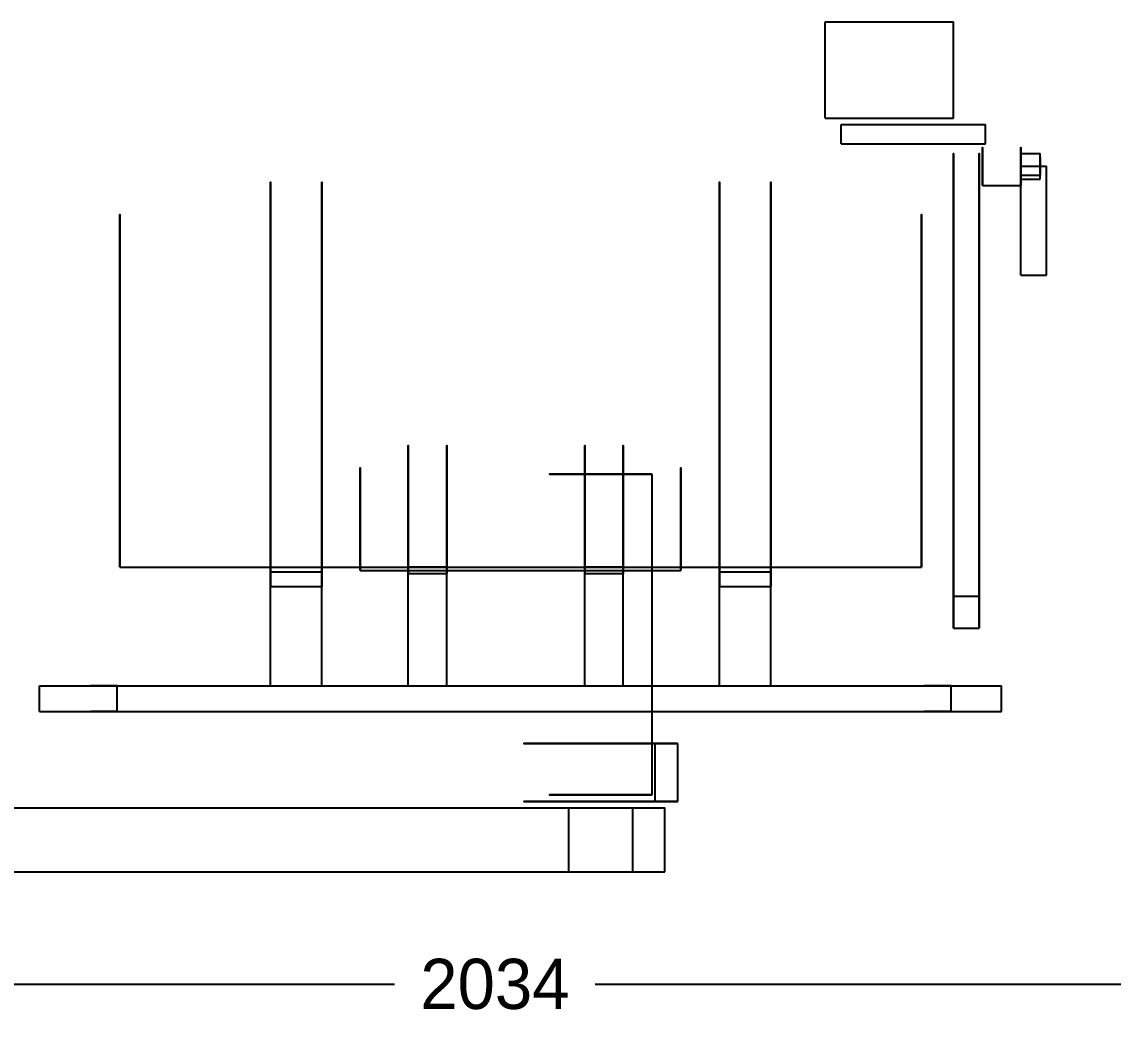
# Model space of a CAD drawing. Header units: millimetres. Extents: x -45 to 3370, y -2176 to 1921.
# Drawn here: x 869.5 to 1209.8, y -2075.3 to -1765 of the extents above; entities that cross this region are included whole.
import ezdxf

# ---------------------------------------------------------------- set-up
doc = ezdxf.new("R2010")
doc.units = ezdxf.units.MM
doc.layers.add('DIMENSIONS', color=7, linetype='Continuous')
doc.layers.add('FRONT', color=7, linetype='Continuous')
doc.dimstyles.get("Standard").update_dxf_attribs({"dimtxt": 2.5, "dimasz": 2.5, "dimexe": 1.25, "dimexo": 0.625, "dimtad": 1, "dimcen": 2.5, "dimazin": 3, "dimtfac": 1, "dimtmove": 0, "dimatfit": 3})

# ---------------------------------------------------------------- blocks, each defined once
blk = doc.blocks.new('_CLOSEDFILLED')
at = {"color": 0, "linetype": 'BYBLOCK'}
blk.add_solid([(-1, 0.164), (0, 0), (-1, -0.164)], dxfattribs=at)
blk = doc.blocks.new('*D3')
at = {"color": 7}
for p, q in [((0, -2030), (0, -2065)), ((2034, -2030), (2034, -2065)), ((11.3, -2065), (985.71, -2065)), ((1048.29, -2065), (2022.7, -2065))]:
    blk.add_line(p, q, dxfattribs=at)
at = {"layer": 'Defpoints'}
for p in [(0, -2030), (2034, -2030), (0, -2065)]:
    blk.add_point(p, dxfattribs=at)
at = {"layer": 'DIMENSIONS', "color": 7, "xscale": 11.3, "yscale": 11.3, "rotation": 180}
blk.add_blockref('_CLOSEDFILLED', (0, -2065), dxfattribs=at)
at = {"layer": 'DIMENSIONS', "color": 7, "xscale": 11.3, "yscale": 11.3}
blk.add_blockref('_CLOSEDFILLED', (2034, -2065), dxfattribs=at)
at = {"layer": 'DIMENSIONS', "color": 7, "insert": (1017, -2065), "char_height": 15.646, "attachment_point": 5}
blk.add_mtext('2034', dxfattribs=at)

msp = doc.modelspace()

# ---------------------------------------------------------------- linework, layer by layer
at = {"layer": 'FRONT'}
for points in [[(1120, -1795), (1120, -1765)], [(1120, -1795), (1120, -1765)], [(1120, -1765), (1160, -1765)], [(1120, -1765), (1160, -1765)], [(1160, -1795), (1160, -1765)], [(1160, -1795), (1160, -1765)], [(1120, -1795), (1160, -1795)], [(1120, -1795), (1160, -1795)], [(1125, -1803), (1125, -1797)], [(1125, -1803), (1125, -1797)], [(1125, -1797), (1170, -1797)], [(1125, -1797), (1170, -1797)], [(1170, -1803), (1170, -1797)], [(1170, -1803), (1170, -1797)], [(1125, -1803), (1170, -1803)], [(1125, -1803), (1170, -1803)], [(1160, -1954), (1160, -1953.851), (1160, -1953.405), (1160, -1952.663), (1160, -1951.628), (1160, -1950.305), (1160, -1948.699), (1160, -1946.817), (1160, -1944.665), (1160, -1942.253), (1160, -1939.59), (1160, -1936.687), (1160, -1933.556), (1160, -1930.21), (1160, -1926.661), (1160, -1922.924), (1160, -1919.015), (1160, -1914.948), (1160, -1910.741), (1160, -1906.41), (1160, -1901.972), (1160, -1897.446), (1160, -1892.85), (1160, -1888.202), (1160, -1883.521), (1160, -1878.826), (1160, -1874.136), (1160, -1869.469), (1160, -1864.844), (1160, -1860.281), (1160, -1855.797), (1160, -1851.41), (1160, -1847.139), (1160, -1843), (1160, -1839.01), (1160, -1835.185), (1160, -1831.54), (1160, -1828.091), (1160, -1824.85), (1160, -1821.832), (1160, -1819.048), (1160, -1816.509), (1160, -1814.226), (1160, -1812.208), (1160, -1810.463), (1160, -1808.998), (1160, -1807.818), (1160, -1806.93), (1160, -1806.335), (1160, -1806.037), (1160, -1806.037), (1160, -1806.335), (1160, -1806.93), (1160, -1807.818), (1160, -1808.998), (1160, -1810.463), (1160, -1812.208), (1160, -1814.226), (1160, -1816.509), (1160, -1819.048), (1160, -1821.832), (1160, -1824.85), (1160, -1828.091), (1160, -1831.54), (1160, -1835.185), (1160, -1839.01), (1160, -1843), (1160, -1847.139), (1160, -1851.41), (1160, -1855.797), (1160, -1860.281), (1160, -1864.844), (1160, -1869.469), (1160, -1874.136), (1160, -1878.826), (1160, -1883.521), (1160, -1888.202), (1160, -1892.85), (1160, -1897.446), (1160, -1901.972), (1160, -1906.41), (1160, -1910.741), (1160, -1914.948), (1160, -1919.015), (1160, -1922.924), (1160, -1926.661), (1160, -1930.21), (1160, -1933.556), (1160, -1936.687), (1160, -1939.59), (1160, -1942.253), (1160, -1944.665), (1160, -1946.817), (1160, -1948.699), (1160, -1950.305), (1160, -1951.628), (1160, -1952.663), (1160, -1953.405), (1160, -1953.851), (1160, -1954)], [(1168, -1954), (1168, -1953.851), (1168, -1953.405), (1168, -1952.663), (1168, -1951.628), (1168, -1950.305), (1168, -1948.699), (1168, -1946.817), (1168, -1944.665), (1168, -1942.253), (1168, -1939.59), (1168, -1936.687), (1168, -1933.556), (1168, -1930.21), (1168, -1926.661), (1168, -1922.924), (1168, -1919.015), (1168, -1914.948), (1168, -1910.741), (1168, -1906.41), (1168, -1901.972), (1168, -1897.446), (1168, -1892.85), (1168, -1888.202), (1168, -1883.521), (1168, -1878.826), (1168, -1874.136), (1168, -1869.469), (1168, -1864.844), (1168, -1860.281), (1168, -1855.797), (1168, -1851.41), (1168, -1847.139), (1168, -1843), (1168, -1839.01), (1168, -1835.185), (1168, -1831.54), (1168, -1828.091), (1168, -1824.85), (1168, -1821.832), (1168, -1819.048), (1168, -1816.509), (1168, -1814.226), (1168, -1812.208), (1168, -1810.463), (1168, -1808.998), (1168, -1807.818), (1168, -1806.93), (1168, -1806.335), (1168, -1806.037), (1168, -1806.037), (1168, -1806.335), (1168, -1806.93), (1168, -1807.818), (1168, -1808.998), (1168, -1810.463), (1168, -1812.208), (1168, -1814.226), (1168, -1816.509), (1168, -1819.048), (1168, -1821.832), (1168, -1824.85), (1168, -1828.091), (1168, -1831.54), (1168, -1835.185), (1168, -1839.01), (1168, -1843), (1168, -1847.139), (1168, -1851.41), (1168, -1855.797), (1168, -1860.281), (1168, -1864.844), (1168, -1869.469), (1168, -1874.136), (1168, -1878.826), (1168, -1883.521), (1168, -1888.202), (1168, -1892.85), (1168, -1897.446), (1168, -1901.972), (1168, -1906.41), (1168, -1910.741), (1168, -1914.948), (1168, -1919.015), (1168, -1922.924), (1168, -1926.661), (1168, -1930.21), (1168, -1933.556), (1168, -1936.687), (1168, -1939.59), (1168, -1942.253), (1168, -1944.665), (1168, -1946.817), (1168, -1948.699), (1168, -1950.305), (1168, -1951.628), (1168, -1952.663), (1168, -1953.405), (1168, -1953.851), (1168, -1954)], [(1169, -1816), (1169, -1815.481), (1169, -1814.015), (1169, -1811.854), (1169, -1809.373), (1169, -1807), (1169, -1805.146), (1169, -1804.131), (1169, -1804.131), (1169, -1805.146), (1169, -1807), (1169, -1809.373), (1169, -1811.854), (1169, -1814.015), (1169, -1815.481), (1169, -1816)], [(1181, -1816), (1181, -1815.481), (1181, -1814.015), (1181, -1811.854), (1181, -1809.373), (1181, -1807), (1181, -1805.146), (1181, -1804.131), (1181, -1804.131), (1181, -1805.146), (1181, -1807), (1181, -1809.373), (1181, -1811.854), (1181, -1814.015), (1181, -1815.481), (1181, -1816)], [(1181, -1814), (1181, -1806)], [(1181, -1814), (1181, -1806)], [(1181, -1806), (1187, -1806)], [(1181, -1806), (1187, -1806)], [(1187, -1814), (1187, -1806)], [(1187, -1814), (1187, -1806)], [(1181, -1812.75), (1181, -1812.512), (1181, -1811.84), (1181, -1810.85), (1181, -1809.713), (1181, -1808.625), (1181, -1807.775), (1181, -1807.31), (1181, -1807.31), (1181, -1807.775), (1181, -1808.625), (1181, -1809.713), (1181, -1810.85), (1181, -1811.84), (1181, -1812.512), (1181, -1812.75)], [(1181, -1844), (1181, -1810)], [(1181, -1844), (1181, -1810)], [(1181, -1810), (1189, -1810)], [(1181, -1810), (1189, -1810)], [(1187, -1812.75), (1187, -1812.512), (1187, -1811.84), (1187, -1810.85), (1187, -1809.713), (1187, -1808.625), (1187, -1807.775), (1187, -1807.31), (1187, -1807.31), (1187, -1807.775), (1187, -1808.625), (1187, -1809.713), (1187, -1810.85), (1187, -1811.84), (1187, -1812.512), (1187, -1812.75)], [(1189, -1844), (1189, -1810)], [(1189, -1844), (1189, -1810)], [(1181, -1812.75), (1187, -1812.75)], [(947, -1941.164), (947, -1939.824), (947, -1938.293), (947, -1936.577), (947, -1934.68), (947, -1932.608), (947, -1930.369), (947, -1927.969), (947, -1925.416), (947, -1922.718), (947, -1919.884), (947, -1916.922), (947, -1913.843), (947, -1910.655), (947, -1907.37), (947, -1903.998), (947, -1900.549), (947, -1897.034), (947, -1893.466), (947, -1889.854), (947, -1886.211), (947, -1882.547), (947, -1878.876), (947, -1875.209), (947, -1871.556), (947, -1867.931), (947, -1864.344), (947, -1860.807), (947, -1857.331), (947, -1853.928), (947, -1850.608), (947, -1847.381), (947, -1844.259), (947, -1841.25), (947, -1838.366), (947, -1835.614), (947, -1833.004), (947, -1830.543), (947, -1828.241), (947, -1826.103), (947, -1824.138), (947, -1822.351), (947, -1820.747), (947, -1819.333), (947, -1818.112), (947, -1817.089), (947, -1816.266), (947, -1815.647), (947, -1815.233), (947, -1815.026), (947, -1815.026), (947, -1815.233), (947, -1815.647), (947, -1816.266), (947, -1817.089), (947, -1818.112), (947, -1819.333), (947, -1820.747), (947, -1822.351), (947, -1824.138), (947, -1826.103), (947, -1828.241), (947, -1830.543), (947, -1833.004), (947, -1835.614), (947, -1838.366), (947, -1841.25), (947, -1844.259), (947, -1847.381), (947, -1850.608), (947, -1853.928), (947, -1857.331), (947, -1860.807), (947, -1864.344), (947, -1867.931), (947, -1871.556), (947, -1875.209), (947, -1878.876), (947, -1882.547), (947, -1886.211), (947, -1889.854), (947, -1893.466), (947, -1897.034), (947, -1900.549), (947, -1903.998), (947, -1907.37), (947, -1910.655), (947, -1913.843), (947, -1916.922), (947, -1919.884), (947, -1922.718), (947, -1925.416), (947, -1927.969), (947, -1930.369), (947, -1932.608), (947, -1934.68), (947, -1936.577), (947, -1938.293), (947, -1939.824), (947, -1941.164)], [(963, -1941.164), (963, -1939.824), (963, -1938.293), (963, -1936.577), (963, -1934.68), (963, -1932.608), (963, -1930.369), (963, -1927.969), (963, -1925.416), (963, -1922.718), (963, -1919.884), (963, -1916.922), (963, -1913.843), (963, -1910.655), (963, -1907.37), (963, -1903.998), (963, -1900.549), (963, -1897.034), (963, -1893.466), (963, -1889.854), (963, -1886.211), (963, -1882.547), (963, -1878.876), (963, -1875.209), (963, -1871.556), (963, -1867.931), (963, -1864.344), (963, -1860.807), (963, -1857.331), (963, -1853.928), (963, -1850.608), (963, -1847.381), (963, -1844.259), (963, -1841.25), (963, -1838.366), (963, -1835.614), (963, -1833.004), (963, -1830.543), (963, -1828.241), (963, -1826.103), (963, -1824.138), (963, -1822.351), (963, -1820.747), (963, -1819.333), (963, -1818.112), (963, -1817.089), (963, -1816.266), (963, -1815.647), (963, -1815.233), (963, -1815.026), (963, -1815.026), (963, -1815.233), (963, -1815.647), (963, -1816.266), (963, -1817.089), (963, -1818.112), (963, -1819.333), (963, -1820.747), (963, -1822.351), (963, -1824.138), (963, -1826.103), (963, -1828.241), (963, -1830.543), (963, -1833.004), (963, -1835.614), (963, -1838.366), (963, -1841.25), (963, -1844.259), (963, -1847.381), (963, -1850.608), (963, -1853.928), (963, -1857.331), (963, -1860.807), (963, -1864.344), (963, -1867.931), (963, -1871.556), (963, -1875.209), (963, -1878.876), (963, -1882.547), (963, -1886.211), (963, -1889.854), (963, -1893.466), (963, -1897.034), (963, -1900.549), (963, -1903.998), (963, -1907.37), (963, -1910.655), (963, -1913.843), (963, -1916.922), (963, -1919.884), (963, -1922.718), (963, -1925.416), (963, -1927.969), (963, -1930.369), (963, -1932.608), (963, -1934.68), (963, -1936.577), (963, -1938.293), (963, -1939.824), (963, -1941.164)], [(1087, -1941.164), (1087, -1939.824), (1087, -1938.293), (1087, -1936.577), (1087, -1934.68), (1087, -1932.608), (1087, -1930.369), (1087, -1927.969), (1087, -1925.416), (1087, -1922.718), (1087, -1919.884), (1087, -1916.922), (1087, -1913.843), (1087, -1910.655), (1087, -1907.37), (1087, -1903.998), (1087, -1900.549), (1087, -1897.034), (1087, -1893.466), (1087, -1889.854), (1087, -1886.211), (1087, -1882.547), (1087, -1878.876), (1087, -1875.209), (1087, -1871.556), (1087, -1867.931), (1087, -1864.344), (1087, -1860.807), (1087, -1857.331), (1087, -1853.928), (1087, -1850.608), (1087, -1847.381), (1087, -1844.259), (1087, -1841.25), (1087, -1838.366), (1087, -1835.614), (1087, -1833.004), (1087, -1830.543), (1087, -1828.241), (1087, -1826.103), (1087, -1824.138), (1087, -1822.351), (1087, -1820.747), (1087, -1819.333), (1087, -1818.112), (1087, -1817.089), (1087, -1816.266), (1087, -1815.647), (1087, -1815.233), (1087, -1815.026), (1087, -1815.026), (1087, -1815.233), (1087, -1815.647), (1087, -1816.266), (1087, -1817.089), (1087, -1818.112), (1087, -1819.333), (1087, -1820.747), (1087, -1822.351), (1087, -1824.138), (1087, -1826.103), (1087, -1828.241), (1087, -1830.543), (1087, -1833.004), (1087, -1835.614), (1087, -1838.366), (1087, -1841.25), (1087, -1844.259), (1087, -1847.381), (1087, -1850.608), (1087, -1853.928), (1087, -1857.331), (1087, -1860.807), (1087, -1864.344), (1087, -1867.931), (1087, -1871.556), (1087, -1875.209), (1087, -1878.876), (1087, -1882.547), (1087, -1886.211), (1087, -1889.854), (1087, -1893.466), (1087, -1897.034), (1087, -1900.549), (1087, -1903.998), (1087, -1907.37), (1087, -1910.655), (1087, -1913.843), (1087, -1916.922), (1087, -1919.884), (1087, -1922.718), (1087, -1925.416), (1087, -1927.969), (1087, -1930.369), (1087, -1932.608), (1087, -1934.68), (1087, -1936.577), (1087, -1938.293), (1087, -1939.824), (1087, -1941.164)], [(1103, -1941.164), (1103, -1939.824), (1103, -1938.293), (1103, -1936.577), (1103, -1934.68), (1103, -1932.608), (1103, -1930.369), (1103, -1927.969), (1103, -1925.416), (1103, -1922.718), (1103, -1919.884), (1103, -1916.922), (1103, -1913.843), (1103, -1910.655), (1103, -1907.37), (1103, -1903.998), (1103, -1900.549), (1103, -1897.034), (1103, -1893.466), (1103, -1889.854), (1103, -1886.211), (1103, -1882.547), (1103, -1878.876), (1103, -1875.209), (1103, -1871.556), (1103, -1867.931), (1103, -1864.344), (1103, -1860.807), (1103, -1857.331), (1103, -1853.928), (1103, -1850.608), (1103, -1847.381), (1103, -1844.259), (1103, -1841.25), (1103, -1838.366), (1103, -1835.614), (1103, -1833.004), (1103, -1830.543), (1103, -1828.241), (1103, -1826.103), (1103, -1824.138), (1103, -1822.351), (1103, -1820.747), (1103, -1819.333), (1103, -1818.112), (1103, -1817.089), (1103, -1816.266), (1103, -1815.647), (1103, -1815.233), (1103, -1815.026), (1103, -1815.026), (1103, -1815.233), (1103, -1815.647), (1103, -1816.266), (1103, -1817.089), (1103, -1818.112), (1103, -1819.333), (1103, -1820.747), (1103, -1822.351), (1103, -1824.138), (1103, -1826.103), (1103, -1828.241), (1103, -1830.543), (1103, -1833.004), (1103, -1835.614), (1103, -1838.366), (1103, -1841.25), (1103, -1844.259), (1103, -1847.381), (1103, -1850.608), (1103, -1853.928), (1103, -1857.331), (1103, -1860.807), (1103, -1864.344), (1103, -1867.931), (1103, -1871.556), (1103, -1875.209), (1103, -1878.876), (1103, -1882.547), (1103, -1886.211), (1103, -1889.854), (1103, -1893.466), (1103, -1897.034), (1103, -1900.549), (1103, -1903.998), (1103, -1907.37), (1103, -1910.655), (1103, -1913.843), (1103, -1916.922), (1103, -1919.884), (1103, -1922.718), (1103, -1925.416), (1103, -1927.969), (1103, -1930.369), (1103, -1932.608), (1103, -1934.68), (1103, -1936.577), (1103, -1938.293), (1103, -1939.824), (1103, -1941.164)], [(1160, -1944), (1160, -1943.871), (1160, -1943.485), (1160, -1942.843), (1160, -1941.949), (1160, -1940.805), (1160, -1939.416), (1160, -1937.787), (1160, -1935.926), (1160, -1933.84), (1160, -1931.537), (1160, -1929.027), (1160, -1926.319), (1160, -1923.425), (1160, -1920.355), (1160, -1917.124), (1160, -1913.742), (1160, -1910.225), (1160, -1906.587), (1160, -1902.841), (1160, -1899.003), (1160, -1895.089), (1160, -1891.113), (1160, -1887.094), (1160, -1883.045), (1160, -1878.985), (1160, -1874.928), (1160, -1870.892), (1160, -1866.892), (1160, -1862.946), (1160, -1859.068), (1160, -1855.274), (1160, -1851.58), (1160, -1848), (1160, -1844.549), (1160, -1841.241), (1160, -1838.089), (1160, -1835.106), (1160, -1832.303), (1160, -1829.693), (1160, -1827.285), (1160, -1825.089), (1160, -1823.115), (1160, -1821.369), (1160, -1819.86), (1160, -1818.592), (1160, -1817.572), (1160, -1816.804), (1160, -1816.29), (1160, -1816.032), (1160, -1816.032), (1160, -1816.29), (1160, -1816.804), (1160, -1817.572), (1160, -1818.592), (1160, -1819.86), (1160, -1821.369), (1160, -1823.115), (1160, -1825.089), (1160, -1827.285), (1160, -1829.693), (1160, -1832.303), (1160, -1835.106), (1160, -1838.089), (1160, -1841.241), (1160, -1844.549), (1160, -1848), (1160, -1851.58), (1160, -1855.274), (1160, -1859.068), (1160, -1862.946), (1160, -1866.892), (1160, -1870.892), (1160, -1874.928), (1160, -1878.985), (1160, -1883.045), (1160, -1887.094), (1160, -1891.113), (1160, -1895.089), (1160, -1899.003), (1160, -1902.841), (1160, -1906.587), (1160, -1910.225), (1160, -1913.742), (1160, -1917.124), (1160, -1920.355), (1160, -1923.425), (1160, -1926.319), (1160, -1929.027), (1160, -1931.537), (1160, -1933.84), (1160, -1935.926), (1160, -1937.787), (1160, -1939.416), (1160, -1940.805), (1160, -1941.949), (1160, -1942.843), (1160, -1943.485), (1160, -1943.871), (1160, -1944)], [(1168, -1944), (1168, -1943.871), (1168, -1943.485), (1168, -1942.843), (1168, -1941.949), (1168, -1940.805), (1168, -1939.416), (1168, -1937.787), (1168, -1935.926), (1168, -1933.84), (1168, -1931.537), (1168, -1929.027), (1168, -1926.319), (1168, -1923.425), (1168, -1920.355), (1168, -1917.124), (1168, -1913.742), (1168, -1910.225), (1168, -1906.587), (1168, -1902.841), (1168, -1899.003), (1168, -1895.089), (1168, -1891.113), (1168, -1887.094), (1168, -1883.045), (1168, -1878.985), (1168, -1874.928), (1168, -1870.892), (1168, -1866.892), (1168, -1862.946), (1168, -1859.068), (1168, -1855.274), (1168, -1851.58), (1168, -1848), (1168, -1844.549), (1168, -1841.241), (1168, -1838.089), (1168, -1835.106), (1168, -1832.303), (1168, -1829.693), (1168, -1827.285), (1168, -1825.089), (1168, -1823.115), (1168, -1821.369), (1168, -1819.86), (1168, -1818.592), (1168, -1817.572), (1168, -1816.804), (1168, -1816.29), (1168, -1816.032), (1168, -1816.032), (1168, -1816.29), (1168, -1816.804), (1168, -1817.572), (1168, -1818.592), (1168, -1819.86), (1168, -1821.369), (1168, -1823.115), (1168, -1825.089), (1168, -1827.285), (1168, -1829.693), (1168, -1832.303), (1168, -1835.106), (1168, -1838.089), (1168, -1841.241), (1168, -1844.549), (1168, -1848), (1168, -1851.58), (1168, -1855.274), (1168, -1859.068), (1168, -1862.946), (1168, -1866.892), (1168, -1870.892), (1168, -1874.928), (1168, -1878.985), (1168, -1883.045), (1168, -1887.094), (1168, -1891.113), (1168, -1895.089), (1168, -1899.003), (1168, -1902.841), (1168, -1906.587), (1168, -1910.225), (1168, -1913.742), (1168, -1917.124), (1168, -1920.355), (1168, -1923.425), (1168, -1926.319), (1168, -1929.027), (1168, -1931.537), (1168, -1933.84), (1168, -1935.926), (1168, -1937.787), (1168, -1939.416), (1168, -1940.805), (1168, -1941.949), (1168, -1942.843), (1168, -1943.485), (1168, -1943.871), (1168, -1944)], [(1169, -1816), (1181, -1816)], [(1181, -1814), (1187, -1814)], [(1181, -1814), (1187, -1814)], [(947, -1936.4), (947, -1936.286), (947, -1935.946), (947, -1935.381), (947, -1934.592), (947, -1933.584), (947, -1932.36), (947, -1930.925), (947, -1929.285), (947, -1927.447), (947, -1925.417), (947, -1923.205), (947, -1920.819), (947, -1918.268), (947, -1915.563), (947, -1912.715), (947, -1909.736), (947, -1906.636), (947, -1903.429), (947, -1900.128), (947, -1896.746), (947, -1893.297), (947, -1889.794), (947, -1886.251), (947, -1882.684), (947, -1879.105), (947, -1875.53), (947, -1871.973), (947, -1868.449), (947, -1864.971), (947, -1861.553), (947, -1858.21), (947, -1854.955), (947, -1851.8), (947, -1848.759), (947, -1845.844), (947, -1843.066), (947, -1840.437), (947, -1837.967), (947, -1835.667), (947, -1833.545), (947, -1831.61), (947, -1829.87), (947, -1828.331), (947, -1827.001), (947, -1825.885), (947, -1824.986), (947, -1824.308), (947, -1823.855), (947, -1823.628), (947, -1823.628), (947, -1823.855), (947, -1824.308), (947, -1824.986), (947, -1825.885), (947, -1827.001), (947, -1828.331), (947, -1829.87), (947, -1831.61), (947, -1833.545), (947, -1835.667), (947, -1837.967), (947, -1840.437), (947, -1843.066), (947, -1845.844), (947, -1848.759), (947, -1851.8), (947, -1854.955), (947, -1858.21), (947, -1861.553), (947, -1864.971), (947, -1868.449), (947, -1871.973), (947, -1875.53), (947, -1879.105), (947, -1882.684), (947, -1886.251), (947, -1889.794), (947, -1893.297), (947, -1896.746), (947, -1900.128), (947, -1903.429), (947, -1906.636), (947, -1909.736), (947, -1912.715), (947, -1915.563), (947, -1918.268), (947, -1920.819), (947, -1923.205), (947, -1925.417), (947, -1927.447), (947, -1929.285), (947, -1930.925), (947, -1932.36), (947, -1933.584), (947, -1934.592), (947, -1935.381), (947, -1935.946), (947, -1936.286), (947, -1936.4)], [(963, -1936.4), (963, -1936.286), (963, -1935.946), (963, -1935.381), (963, -1934.592), (963, -1933.584), (963, -1932.36), (963, -1930.925), (963, -1929.285), (963, -1927.447), (963, -1925.417), (963, -1923.205), (963, -1920.819), (963, -1918.268), (963, -1915.563), (963, -1912.715), (963, -1909.736), (963, -1906.636), (963, -1903.429), (963, -1900.128), (963, -1896.746), (963, -1893.297), (963, -1889.794), (963, -1886.251), (963, -1882.684), (963, -1879.105), (963, -1875.53), (963, -1871.973), (963, -1868.449), (963, -1864.971), (963, -1861.553), (963, -1858.21), (963, -1854.955), (963, -1851.8), (963, -1848.759), (963, -1845.844), (963, -1843.066), (963, -1840.437), (963, -1837.967), (963, -1835.667), (963, -1833.545), (963, -1831.61), (963, -1829.87), (963, -1828.331), (963, -1827.001), (963, -1825.885), (963, -1824.986), (963, -1824.308), (963, -1823.855), (963, -1823.628), (963, -1823.628), (963, -1823.855), (963, -1824.308), (963, -1824.986), (963, -1825.885), (963, -1827.001), (963, -1828.331), (963, -1829.87), (963, -1831.61), (963, -1833.545), (963, -1835.667), (963, -1837.967), (963, -1840.437), (963, -1843.066), (963, -1845.844), (963, -1848.759), (963, -1851.8), (963, -1854.955), (963, -1858.21), (963, -1861.553), (963, -1864.971), (963, -1868.449), (963, -1871.973), (963, -1875.53), (963, -1879.105), (963, -1882.684), (963, -1886.251), (963, -1889.794), (963, -1893.297), (963, -1896.746), (963, -1900.128), (963, -1903.429), (963, -1906.636), (963, -1909.736), (963, -1912.715), (963, -1915.563), (963, -1918.268), (963, -1920.819), (963, -1923.205), (963, -1925.417), (963, -1927.447), (963, -1929.285), (963, -1930.925), (963, -1932.36), (963, -1933.584), (963, -1934.592), (963, -1935.381), (963, -1935.946), (963, -1936.286), (963, -1936.4)], [(1087, -1936.4), (1087, -1936.286), (1087, -1935.946), (1087, -1935.381), (1087, -1934.592), (1087, -1933.584), (1087, -1932.36), (1087, -1930.925), (1087, -1929.285), (1087, -1927.447), (1087, -1925.417), (1087, -1923.205), (1087, -1920.819), (1087, -1918.268), (1087, -1915.563), (1087, -1912.715), (1087, -1909.736), (1087, -1906.636), (1087, -1903.429), (1087, -1900.128), (1087, -1896.746), (1087, -1893.297), (1087, -1889.794), (1087, -1886.251), (1087, -1882.684), (1087, -1879.105), (1087, -1875.53), (1087, -1871.973), (1087, -1868.449), (1087, -1864.971), (1087, -1861.553), (1087, -1858.21), (1087, -1854.955), (1087, -1851.8), (1087, -1848.759), (1087, -1845.844), (1087, -1843.066), (1087, -1840.437), (1087, -1837.967), (1087, -1835.667), (1087, -1833.545), (1087, -1831.61), (1087, -1829.87), (1087, -1828.331), (1087, -1827.001), (1087, -1825.885), (1087, -1824.986), (1087, -1824.308), (1087, -1823.855), (1087, -1823.628), (1087, -1823.628), (1087, -1823.855), (1087, -1824.308), (1087, -1824.986), (1087, -1825.885), (1087, -1827.001), (1087, -1828.331), (1087, -1829.87), (1087, -1831.61), (1087, -1833.545), (1087, -1835.667), (1087, -1837.967), (1087, -1840.437), (1087, -1843.066), (1087, -1845.844), (1087, -1848.759), (1087, -1851.8), (1087, -1854.955), (1087, -1858.21), (1087, -1861.553), (1087, -1864.971), (1087, -1868.449), (1087, -1871.973), (1087, -1875.53), (1087, -1879.105), (1087, -1882.684), (1087, -1886.251), (1087, -1889.794), (1087, -1893.297), (1087, -1896.746), (1087, -1900.128), (1087, -1903.429), (1087, -1906.636), (1087, -1909.736), (1087, -1912.715), (1087, -1915.563), (1087, -1918.268), (1087, -1920.819), (1087, -1923.205), (1087, -1925.417), (1087, -1927.447), (1087, -1929.285), (1087, -1930.925), (1087, -1932.36), (1087, -1933.584), (1087, -1934.592), (1087, -1935.381), (1087, -1935.946), (1087, -1936.286), (1087, -1936.4)], [(1103, -1936.4), (1103, -1936.286), (1103, -1935.946), (1103, -1935.381), (1103, -1934.592), (1103, -1933.584), (1103, -1932.36), (1103, -1930.925), (1103, -1929.285), (1103, -1927.447), (1103, -1925.417), (1103, -1923.205), (1103, -1920.819), (1103, -1918.268), (1103, -1915.563), (1103, -1912.715), (1103, -1909.736), (1103, -1906.636), (1103, -1903.429), (1103, -1900.128), (1103, -1896.746), (1103, -1893.297), (1103, -1889.794), (1103, -1886.251), (1103, -1882.684), (1103, -1879.105), (1103, -1875.53), (1103, -1871.973), (1103, -1868.449), (1103, -1864.971), (1103, -1861.553), (1103, -1858.21), (1103, -1854.955), (1103, -1851.8), (1103, -1848.759), (1103, -1845.844), (1103, -1843.066), (1103, -1840.437), (1103, -1837.967), (1103, -1835.667), (1103, -1833.545), (1103, -1831.61), (1103, -1829.87), (1103, -1828.331), (1103, -1827.001), (1103, -1825.885), (1103, -1824.986), (1103, -1824.308), (1103, -1823.855), (1103, -1823.628), (1103, -1823.628), (1103, -1823.855), (1103, -1824.308), (1103, -1824.986), (1103, -1825.885), (1103, -1827.001), (1103, -1828.331), (1103, -1829.87), (1103, -1831.61), (1103, -1833.545), (1103, -1835.667), (1103, -1837.967), (1103, -1840.437), (1103, -1843.066), (1103, -1845.844), (1103, -1848.759), (1103, -1851.8), (1103, -1854.955), (1103, -1858.21), (1103, -1861.553), (1103, -1864.971), (1103, -1868.449), (1103, -1871.973), (1103, -1875.53), (1103, -1879.105), (1103, -1882.684), (1103, -1886.251), (1103, -1889.794), (1103, -1893.297), (1103, -1896.746), (1103, -1900.128), (1103, -1903.429), (1103, -1906.636), (1103, -1909.736), (1103, -1912.715), (1103, -1915.563), (1103, -1918.268), (1103, -1920.819), (1103, -1923.205), (1103, -1925.417), (1103, -1927.447), (1103, -1929.285), (1103, -1930.925), (1103, -1932.36), (1103, -1933.584), (1103, -1934.592), (1103, -1935.381), (1103, -1935.946), (1103, -1936.286), (1103, -1936.4)], [(900, -1935), (900, -1934.889), (900, -1934.558), (900, -1934.006), (900, -1933.237), (900, -1932.254), (900, -1931.06), (900, -1929.661), (900, -1928.062), (900, -1926.269), (900, -1924.29), (900, -1922.132), (900, -1919.805), (900, -1917.318), (900, -1914.68), (900, -1911.903), (900, -1908.997), (900, -1905.975), (900, -1902.848), (900, -1899.629), (900, -1896.331), (900, -1892.967), (900, -1889.551), (900, -1886.096), (900, -1882.617), (900, -1879.127), (900, -1875.641), (900, -1872.173), (900, -1868.736), (900, -1865.344), (900, -1862.011), (900, -1858.751), (900, -1855.576), (900, -1852.5), (900, -1849.534), (900, -1846.691), (900, -1843.983), (900, -1841.419), (900, -1839.01), (900, -1836.767), (900, -1834.698), (900, -1832.811), (900, -1831.114), (900, -1829.614), (900, -1828.317), (900, -1827.228), (900, -1826.351), (900, -1825.691), (900, -1825.249), (900, -1825.028), (900, -1825.028), (900, -1825.249), (900, -1825.691), (900, -1826.351), (900, -1827.228), (900, -1828.317), (900, -1829.614), (900, -1831.114), (900, -1832.811), (900, -1834.698), (900, -1836.767), (900, -1839.01), (900, -1841.419), (900, -1843.983), (900, -1846.691), (900, -1849.534), (900, -1852.5), (900, -1855.576), (900, -1858.751), (900, -1862.011), (900, -1865.344), (900, -1868.736), (900, -1872.173), (900, -1875.641), (900, -1879.127), (900, -1882.617), (900, -1886.096), (900, -1889.551), (900, -1892.967), (900, -1896.331), (900, -1899.629), (900, -1902.848), (900, -1905.975), (900, -1908.997), (900, -1911.903), (900, -1914.68), (900, -1917.318), (900, -1919.805), (900, -1922.132), (900, -1924.29), (900, -1926.269), (900, -1928.062), (900, -1929.661), (900, -1931.06), (900, -1932.254), (900, -1933.237), (900, -1934.006), (900, -1934.558), (900, -1934.889), (900, -1935)], [(1150, -1935), (1150, -1934.889), (1150, -1934.558), (1150, -1934.006), (1150, -1933.237), (1150, -1932.254), (1150, -1931.06), (1150, -1929.661), (1150, -1928.062), (1150, -1926.269), (1150, -1924.29), (1150, -1922.132), (1150, -1919.805), (1150, -1917.318), (1150, -1914.68), (1150, -1911.903), (1150, -1908.997), (1150, -1905.975), (1150, -1902.848), (1150, -1899.629), (1150, -1896.331), (1150, -1892.967), (1150, -1889.551), (1150, -1886.096), (1150, -1882.617), (1150, -1879.127), (1150, -1875.641), (1150, -1872.173), (1150, -1868.736), (1150, -1865.344), (1150, -1862.011), (1150, -1858.751), (1150, -1855.576), (1150, -1852.5), (1150, -1849.534), (1150, -1846.691), (1150, -1843.983), (1150, -1841.419), (1150, -1839.01), (1150, -1836.767), (1150, -1834.698), (1150, -1832.811), (1150, -1831.114), (1150, -1829.614), (1150, -1828.317), (1150, -1827.228), (1150, -1826.351), (1150, -1825.691), (1150, -1825.249), (1150, -1825.028), (1150, -1825.028), (1150, -1825.249), (1150, -1825.691), (1150, -1826.351), (1150, -1827.228), (1150, -1828.317), (1150, -1829.614), (1150, -1831.114), (1150, -1832.811), (1150, -1834.698), (1150, -1836.767), (1150, -1839.01), (1150, -1841.419), (1150, -1843.983), (1150, -1846.691), (1150, -1849.534), (1150, -1852.5), (1150, -1855.576), (1150, -1858.751), (1150, -1862.011), (1150, -1865.344), (1150, -1868.736), (1150, -1872.173), (1150, -1875.641), (1150, -1879.127), (1150, -1882.617), (1150, -1886.096), (1150, -1889.551), (1150, -1892.967), (1150, -1896.331), (1150, -1899.629), (1150, -1902.848), (1150, -1905.975), (1150, -1908.997), (1150, -1911.903), (1150, -1914.68), (1150, -1917.318), (1150, -1919.805), (1150, -1922.132), (1150, -1924.29), (1150, -1926.269), (1150, -1928.062), (1150, -1929.661), (1150, -1931.06), (1150, -1932.254), (1150, -1933.237), (1150, -1934.006), (1150, -1934.558), (1150, -1934.889), (1150, -1935)], [(1181, -1844), (1189, -1844)], [(1181, -1844), (1189, -1844)], [(990, -1935), (990, -1932.606), (990, -1929.999), (990, -1927.221), (990, -1924.322), (990, -1921.349), (990, -1918.352), (990, -1915.384), (990, -1912.495), (990, -1909.732), (990, -1907.144), (990, -1904.774), (990, -1902.662), (990, -1900.845), (990, -1899.353), (990, -1898.211), (990, -1897.438), (990, -1897.049), (990, -1897.049), (990, -1897.438), (990, -1898.211), (990, -1899.353), (990, -1900.845), (990, -1902.662), (990, -1904.774), (990, -1907.144), (990, -1909.732), (990, -1912.495), (990, -1915.384), (990, -1918.352), (990, -1921.349), (990, -1924.322), (990, -1927.221), (990, -1929.999), (990, -1932.606), (990, -1935)], [(1002, -1935), (1002, -1932.606), (1002, -1929.999), (1002, -1927.221), (1002, -1924.322), (1002, -1921.349), (1002, -1918.352), (1002, -1915.384), (1002, -1912.495), (1002, -1909.732), (1002, -1907.144), (1002, -1904.774), (1002, -1902.662), (1002, -1900.845), (1002, -1899.353), (1002, -1898.211), (1002, -1897.438), (1002, -1897.049), (1002, -1897.049), (1002, -1897.438), (1002, -1898.211), (1002, -1899.353), (1002, -1900.845), (1002, -1902.662), (1002, -1904.774), (1002, -1907.144), (1002, -1909.732), (1002, -1912.495), (1002, -1915.384), (1002, -1918.352), (1002, -1921.349), (1002, -1924.322), (1002, -1927.221), (1002, -1929.999), (1002, -1932.606), (1002, -1935)], [(1045, -1935), (1045, -1932.606), (1045, -1929.999), (1045, -1927.221), (1045, -1924.322), (1045, -1921.349), (1045, -1918.352), (1045, -1915.384), (1045, -1912.495), (1045, -1909.732), (1045, -1907.144), (1045, -1904.774), (1045, -1902.662), (1045, -1900.845), (1045, -1899.353), (1045, -1898.211), (1045, -1897.438), (1045, -1897.049), (1045, -1897.049), (1045, -1897.438), (1045, -1898.211), (1045, -1899.353), (1045, -1900.845), (1045, -1902.662), (1045, -1904.774), (1045, -1907.144), (1045, -1909.732), (1045, -1912.495), (1045, -1915.384), (1045, -1918.352), (1045, -1921.349), (1045, -1924.322), (1045, -1927.221), (1045, -1929.999), (1045, -1932.606), (1045, -1935)], [(1057, -1935), (1057, -1932.606), (1057, -1929.999), (1057, -1927.221), (1057, -1924.322), (1057, -1921.349), (1057, -1918.352), (1057, -1915.384), (1057, -1912.495), (1057, -1909.732), (1057, -1907.144), (1057, -1904.774), (1057, -1902.662), (1057, -1900.845), (1057, -1899.353), (1057, -1898.211), (1057, -1897.438), (1057, -1897.049), (1057, -1897.049), (1057, -1897.438), (1057, -1898.211), (1057, -1899.353), (1057, -1900.845), (1057, -1902.662), (1057, -1904.774), (1057, -1907.144), (1057, -1909.732), (1057, -1912.495), (1057, -1915.384), (1057, -1918.352), (1057, -1921.349), (1057, -1924.322), (1057, -1927.221), (1057, -1929.999), (1057, -1932.606), (1057, -1935)], [(975, -1936), (975, -1935.728), (975, -1934.92), (975, -1933.603), (975, -1931.824), (975, -1929.642), (975, -1927.132), (975, -1924.379), (975, -1921.476), (975, -1918.524), (975, -1915.621), (975, -1912.868), (975, -1910.358), (975, -1908.176), (975, -1906.397), (975, -1905.08), (975, -1904.272), (975, -1904), (975, -1904.272), (975, -1905.08), (975, -1906.397), (975, -1908.176), (975, -1910.358), (975, -1912.868), (975, -1915.621), (975, -1918.524), (975, -1921.476), (975, -1924.379), (975, -1927.132), (975, -1929.642), (975, -1931.824), (975, -1933.603), (975, -1934.92), (975, -1935.728), (975, -1936)], [(990, -1937), (990, -1936.742), (990, -1935.975), (990, -1934.722), (990, -1933.023), (990, -1930.927), (990, -1928.5), (990, -1925.814), (990, -1922.952), (990, -1920), (990, -1917.048), (990, -1914.186), (990, -1911.5), (990, -1909.073), (990, -1906.977), (990, -1905.278), (990, -1904.025), (990, -1903.258), (990, -1903), (990, -1903.258), (990, -1904.025), (990, -1905.278), (990, -1906.977), (990, -1909.073), (990, -1911.5), (990, -1914.186), (990, -1917.048), (990, -1920), (990, -1922.952), (990, -1925.814), (990, -1928.5), (990, -1930.927), (990, -1933.023), (990, -1934.722), (990, -1935.975), (990, -1936.742), (990, -1937)], [(1002, -1937), (1002, -1936.742), (1002, -1935.975), (1002, -1934.722), (1002, -1933.023), (1002, -1930.927), (1002, -1928.5), (1002, -1925.814), (1002, -1922.952), (1002, -1920), (1002, -1917.048), (1002, -1914.186), (1002, -1911.5), (1002, -1909.073), (1002, -1906.977), (1002, -1905.278), (1002, -1904.025), (1002, -1903.258), (1002, -1903), (1002, -1903.258), (1002, -1904.025), (1002, -1905.278), (1002, -1906.977), (1002, -1909.073), (1002, -1911.5), (1002, -1914.186), (1002, -1917.048), (1002, -1920), (1002, -1922.952), (1002, -1925.814), (1002, -1928.5), (1002, -1930.927), (1002, -1933.023), (1002, -1934.722), (1002, -1935.975), (1002, -1936.742), (1002, -1937)], [(1045, -1937), (1045, -1936.742), (1045, -1935.975), (1045, -1934.722), (1045, -1933.023), (1045, -1930.927), (1045, -1928.5), (1045, -1925.814), (1045, -1922.952), (1045, -1920), (1045, -1917.048), (1045, -1914.186), (1045, -1911.5), (1045, -1909.073), (1045, -1906.977), (1045, -1905.278), (1045, -1904.025), (1045, -1903.258), (1045, -1903), (1045, -1903.258), (1045, -1904.025), (1045, -1905.278), (1045, -1906.977), (1045, -1909.073), (1045, -1911.5), (1045, -1914.186), (1045, -1917.048), (1045, -1920), (1045, -1922.952), (1045, -1925.814), (1045, -1928.5), (1045, -1930.927), (1045, -1933.023), (1045, -1934.722), (1045, -1935.975), (1045, -1936.742), (1045, -1937)], [(1057, -1937), (1057, -1936.742), (1057, -1935.975), (1057, -1934.722), (1057, -1933.023), (1057, -1930.927), (1057, -1928.5), (1057, -1925.814), (1057, -1922.952), (1057, -1920), (1057, -1917.048), (1057, -1914.186), (1057, -1911.5), (1057, -1909.073), (1057, -1906.977), (1057, -1905.278), (1057, -1904.025), (1057, -1903.258), (1057, -1903), (1057, -1903.258), (1057, -1904.025), (1057, -1905.278), (1057, -1906.977), (1057, -1909.073), (1057, -1911.5), (1057, -1914.186), (1057, -1917.048), (1057, -1920), (1057, -1922.952), (1057, -1925.814), (1057, -1928.5), (1057, -1930.927), (1057, -1933.023), (1057, -1934.722), (1057, -1935.975), (1057, -1936.742), (1057, -1937)], [(1075, -1936), (1075, -1935.728), (1075, -1934.92), (1075, -1933.603), (1075, -1931.824), (1075, -1929.642), (1075, -1927.132), (1075, -1924.379), (1075, -1921.476), (1075, -1918.524), (1075, -1915.621), (1075, -1912.868), (1075, -1910.358), (1075, -1908.176), (1075, -1906.397), (1075, -1905.08), (1075, -1904.272), (1075, -1904), (1075, -1904.272), (1075, -1905.08), (1075, -1906.397), (1075, -1908.176), (1075, -1910.358), (1075, -1912.868), (1075, -1915.621), (1075, -1918.524), (1075, -1921.476), (1075, -1924.379), (1075, -1927.132), (1075, -1929.642), (1075, -1931.824), (1075, -1933.603), (1075, -1934.92), (1075, -1935.728), (1075, -1936)], [(1066, -1906), (1065.728, -1906), (1064.92, -1906), (1063.603, -1906), (1061.824, -1906), (1059.642, -1906), (1057.132, -1906), (1054.379, -1906), (1051.476, -1906), (1048.524, -1906), (1045.621, -1906), (1042.868, -1906), (1040.358, -1906), (1038.176, -1906), (1036.397, -1906), (1035.08, -1906), (1034.272, -1906), (1034, -1906), (1034.272, -1906), (1035.08, -1906), (1036.397, -1906), (1038.176, -1906), (1040.358, -1906), (1042.868, -1906), (1045.621, -1906), (1048.524, -1906), (1051.476, -1906), (1054.379, -1906), (1057.132, -1906), (1059.642, -1906), (1061.824, -1906), (1063.603, -1906), (1064.92, -1906), (1065.728, -1906), (1066, -1906)], [(1066, -1906), (1065.728, -1906), (1064.92, -1906), (1063.603, -1906), (1061.824, -1906), (1059.642, -1906), (1057.132, -1906), (1054.379, -1906), (1051.476, -1906), (1048.524, -1906), (1045.621, -1906), (1042.868, -1906), (1040.358, -1906), (1038.176, -1906), (1036.397, -1906), (1035.08, -1906), (1034.272, -1906), (1034, -1906), (1034.272, -1906), (1035.08, -1906), (1036.397, -1906), (1038.176, -1906), (1040.358, -1906), (1042.868, -1906), (1045.621, -1906), (1048.524, -1906), (1051.476, -1906), (1054.379, -1906), (1057.132, -1906), (1059.642, -1906), (1061.824, -1906), (1063.603, -1906), (1064.92, -1906), (1065.728, -1906), (1066, -1906)], [(1066, -2006), (1066, -1906)], [(1066, -2006), (1066, -1906)], [(900, -1935), (1150, -1935)], [(975, -1936), (1075, -1936)], [(990, -1972), (990, -1935)], [(990, -1972), (990, -1935)], [(1002, -1935), (990, -1935)], [(1002, -1935), (990, -1935)], [(990, -1935), (1002, -1935)], [(990, -1935), (1002, -1935)], [(1002, -1972), (1002, -1935)], [(1002, -1972), (1002, -1935)], [(1045, -1972), (1045, -1935)], [(1045, -1972), (1045, -1935)], [(1057, -1935), (1045, -1935)], [(1057, -1935), (1045, -1935)], [(1045, -1935), (1057, -1935)], [(1045, -1935), (1057, -1935)], [(1057, -1972), (1057, -1935)], [(1057, -1972), (1057, -1935)], [(947, -1936.4), (963, -1936.4)], [(990, -1937), (1002, -1937)], [(1045, -1937), (1057, -1937)], [(1087, -1936.4), (1103, -1936.4)], [(947, -1972), (947, -1941.164)], [(947, -1972), (947, -1941.164)], [(963, -1941.164), (947, -1941.164)], [(963, -1941.164), (947, -1941.164)], [(963, -1972), (963, -1941.164)], [(963, -1972), (963, -1941.164)], [(1087, -1972), (1087, -1941.164)], [(1087, -1972), (1087, -1941.164)], [(1103, -1941.164), (1087, -1941.164)], [(1103, -1941.164), (1087, -1941.164)], [(1103, -1972), (1103, -1941.164)], [(1103, -1972), (1103, -1941.164)], [(1160, -1944), (1168, -1944)], [(1160, -1954), (1168, -1954)], [(875, -1980), (875, -1972)], [(875, -1980), (875, -1972)], [(875, -1972), (1175, -1972)], [(875, -1972), (1175, -1972)], [(899.25, -1972), (898.883, -1972), (897.844, -1972), (896.313, -1972), (894.556, -1972), (892.875, -1972), (891.562, -1972), (890.843, -1972), (890.843, -1972), (891.562, -1972), (892.875, -1972), (894.556, -1972), (896.313, -1972), (897.844, -1972), (898.883, -1972), (899.25, -1972)], [(899.25, -1972), (898.883, -1972), (897.844, -1972), (896.313, -1972), (894.556, -1972), (892.875, -1972), (891.562, -1972), (890.843, -1972), (890.843, -1972), (891.562, -1972), (892.875, -1972), (894.556, -1972), (896.313, -1972), (897.844, -1972), (898.883, -1972), (899.25, -1972)], [(899.25, -1980), (899.25, -1972)], [(899.25, -1980), (899.25, -1972)], [(947, -1972), (963, -1972)], [(947, -1972), (963, -1972)], [(990, -1972), (1002, -1972)], [(990, -1972), (1002, -1972)], [(1045, -1972), (1057, -1972)], [(1045, -1972), (1057, -1972)], [(1087, -1972), (1103, -1972)], [(1087, -1972), (1103, -1972)], [(1159.25, -1972), (1158.883, -1972), (1157.844, -1972), (1156.313, -1972), (1154.556, -1972), (1152.875, -1972), (1151.562, -1972), (1150.843, -1972), (1150.843, -1972), (1151.562, -1972), (1152.875, -1972), (1154.556, -1972), (1156.313, -1972), (1157.844, -1972), (1158.883, -1972), (1159.25, -1972)], [(1159.25, -1972), (1158.883, -1972), (1157.844, -1972), (1156.313, -1972), (1154.556, -1972), (1152.875, -1972), (1151.562, -1972), (1150.843, -1972), (1150.843, -1972), (1151.562, -1972), (1152.875, -1972), (1154.556, -1972), (1156.313, -1972), (1157.844, -1972), (1158.883, -1972), (1159.25, -1972)], [(1159.25, -1980), (1159.25, -1972)], [(1159.25, -1980), (1159.25, -1972)], [(1175, -1980), (1175, -1972)], [(1175, -1980), (1175, -1972)], [(875, -1980), (1175, -1980)], [(875, -1980), (1175, -1980)], [(899.25, -1980), (898.883, -1980), (897.844, -1980), (896.313, -1980), (894.556, -1980), (892.875, -1980), (891.562, -1980), (890.843, -1980), (890.843, -1980), (891.562, -1980), (892.875, -1980), (894.556, -1980), (896.313, -1980), (897.844, -1980), (898.883, -1980), (899.25, -1980)], [(899.25, -1980), (898.883, -1980), (897.844, -1980), (896.313, -1980), (894.556, -1980), (892.875, -1980), (891.562, -1980), (890.843, -1980), (890.843, -1980), (891.562, -1980), (892.875, -1980), (894.556, -1980), (896.313, -1980), (897.844, -1980), (898.883, -1980), (899.25, -1980)], [(1159.25, -1980), (1158.883, -1980), (1157.844, -1980), (1156.313, -1980), (1154.556, -1980), (1152.875, -1980), (1151.562, -1980), (1150.843, -1980), (1150.843, -1980), (1151.562, -1980), (1152.875, -1980), (1154.556, -1980), (1156.313, -1980), (1157.844, -1980), (1158.883, -1980), (1159.25, -1980)], [(1159.25, -1980), (1158.883, -1980), (1157.844, -1980), (1156.313, -1980), (1154.556, -1980), (1152.875, -1980), (1151.562, -1980), (1150.843, -1980), (1150.843, -1980), (1151.562, -1980), (1152.875, -1980), (1154.556, -1980), (1156.313, -1980), (1157.844, -1980), (1158.883, -1980), (1159.25, -1980)], [(1074, -1990), (1073.818, -1990), (1073.275, -1990), (1072.379, -1990), (1071.144, -1990), (1069.589, -1990), (1067.736, -1990), (1065.615, -1990), (1063.257, -1990), (1060.698, -1990), (1057.977, -1990), (1055.134, -1990), (1052.214, -1990), (1049.261, -1990), (1046.319, -1990), (1043.432, -1990), (1040.645, -1990), (1038, -1990), (1035.537, -1990), (1033.293, -1990), (1031.302, -1990), (1029.595, -1990), (1028.197, -1990), (1027.129, -1990), (1026.409, -1990), (1026.046, -1990), (1026.046, -1990), (1026.409, -1990), (1027.129, -1990), (1028.197, -1990), (1029.595, -1990), (1031.302, -1990), (1033.293, -1990), (1035.537, -1990), (1038, -1990), (1040.645, -1990), (1043.432, -1990), (1046.319, -1990), (1049.261, -1990), (1052.214, -1990), (1055.134, -1990), (1057.977, -1990), (1060.698, -1990), (1063.257, -1990), (1065.615, -1990), (1067.736, -1990), (1069.589, -1990), (1071.144, -1990), (1072.379, -1990), (1073.275, -1990), (1073.818, -1990), (1074, -1990)], [(1074, -1990), (1073.818, -1990), (1073.275, -1990), (1072.379, -1990), (1071.144, -1990), (1069.589, -1990), (1067.736, -1990), (1065.615, -1990), (1063.257, -1990), (1060.698, -1990), (1057.977, -1990), (1055.134, -1990), (1052.214, -1990), (1049.261, -1990), (1046.319, -1990), (1043.432, -1990), (1040.645, -1990), (1038, -1990), (1035.537, -1990), (1033.293, -1990), (1031.302, -1990), (1029.595, -1990), (1028.197, -1990), (1027.129, -1990), (1026.409, -1990), (1026.046, -1990), (1026.046, -1990), (1026.409, -1990), (1027.129, -1990), (1028.197, -1990), (1029.595, -1990), (1031.302, -1990), (1033.293, -1990), (1035.537, -1990), (1038, -1990), (1040.645, -1990), (1043.432, -1990), (1046.319, -1990), (1049.261, -1990), (1052.214, -1990), (1055.134, -1990), (1057.977, -1990), (1060.698, -1990), (1063.257, -1990), (1065.615, -1990), (1067.736, -1990), (1069.589, -1990), (1071.144, -1990), (1072.379, -1990), (1073.275, -1990), (1073.818, -1990), (1074, -1990)], [(1067, -1990), (1066.742, -1990), (1065.975, -1990), (1064.722, -1990), (1063.023, -1990), (1060.927, -1990), (1058.5, -1990), (1055.814, -1990), (1052.952, -1990), (1050, -1990), (1047.048, -1990), (1044.186, -1990), (1041.5, -1990), (1039.073, -1990), (1036.977, -1990), (1035.278, -1990), (1034.025, -1990), (1033.258, -1990), (1033, -1990), (1033.258, -1990), (1034.025, -1990), (1035.278, -1990), (1036.977, -1990), (1039.073, -1990), (1041.5, -1990), (1044.186, -1990), (1047.048, -1990), (1050, -1990), (1052.952, -1990), (1055.814, -1990), (1058.5, -1990), (1060.927, -1990), (1063.023, -1990), (1064.722, -1990), (1065.975, -1990), (1066.742, -1990), (1067, -1990)], [(1067, -1990), (1066.742, -1990), (1065.975, -1990), (1064.722, -1990), (1063.023, -1990), (1060.927, -1990), (1058.5, -1990), (1055.814, -1990), (1052.952, -1990), (1050, -1990), (1047.048, -1990), (1044.186, -1990), (1041.5, -1990), (1039.073, -1990), (1036.977, -1990), (1035.278, -1990), (1034.025, -1990), (1033.258, -1990), (1033, -1990), (1033.258, -1990), (1034.025, -1990), (1035.278, -1990), (1036.977, -1990), (1039.073, -1990), (1041.5, -1990), (1044.186, -1990), (1047.048, -1990), (1050, -1990), (1052.952, -1990), (1055.814, -1990), (1058.5, -1990), (1060.927, -1990), (1063.023, -1990), (1064.722, -1990), (1065.975, -1990), (1066.742, -1990), (1067, -1990)], [(1067, -2008), (1067, -1990)], [(1067, -2008), (1067, -1990)], [(1074, -2008), (1074, -1990)], [(1074, -2008), (1074, -1990)], [(1066, -2006), (1065.728, -2006), (1064.92, -2006), (1063.603, -2006), (1061.824, -2006), (1059.642, -2006), (1057.132, -2006), (1054.379, -2006), (1051.476, -2006), (1048.524, -2006), (1045.621, -2006), (1042.868, -2006), (1040.358, -2006), (1038.176, -2006), (1036.397, -2006), (1035.08, -2006), (1034.272, -2006), (1034, -2006), (1034.272, -2006), (1035.08, -2006), (1036.397, -2006), (1038.176, -2006), (1040.358, -2006), (1042.868, -2006), (1045.621, -2006), (1048.524, -2006), (1051.476, -2006), (1054.379, -2006), (1057.132, -2006), (1059.642, -2006), (1061.824, -2006), (1063.603, -2006), (1064.92, -2006), (1065.728, -2006), (1066, -2006)], [(1066, -2006), (1065.728, -2006), (1064.92, -2006), (1063.603, -2006), (1061.824, -2006), (1059.642, -2006), (1057.132, -2006), (1054.379, -2006), (1051.476, -2006), (1048.524, -2006), (1045.621, -2006), (1042.868, -2006), (1040.358, -2006), (1038.176, -2006), (1036.397, -2006), (1035.08, -2006), (1034.272, -2006), (1034, -2006), (1034.272, -2006), (1035.08, -2006), (1036.397, -2006), (1038.176, -2006), (1040.358, -2006), (1042.868, -2006), (1045.621, -2006), (1048.524, -2006), (1051.476, -2006), (1054.379, -2006), (1057.132, -2006), (1059.642, -2006), (1061.824, -2006), (1063.603, -2006), (1064.92, -2006), (1065.728, -2006), (1066, -2006)], [(730, -2010), (1070, -2010)], [(730, -2010), (1070, -2010)], [(730, -2010), (1070, -2010)], [(730, -2010), (1070, -2010)], [(1074, -2008), (1073.818, -2008), (1073.275, -2008), (1072.379, -2008), (1071.144, -2008), (1069.589, -2008), (1067.736, -2008), (1065.615, -2008), (1063.257, -2008), (1060.698, -2008), (1057.977, -2008), (1055.134, -2008), (1052.214, -2008), (1049.261, -2008), (1046.319, -2008), (1043.432, -2008), (1040.645, -2008), (1038, -2008), (1035.537, -2008), (1033.293, -2008), (1031.302, -2008), (1029.595, -2008), (1028.197, -2008), (1027.129, -2008), (1026.409, -2008), (1026.046, -2008), (1026.046, -2008), (1026.409, -2008), (1027.129, -2008), (1028.197, -2008), (1029.595, -2008), (1031.302, -2008), (1033.293, -2008), (1035.537, -2008), (1038, -2008), (1040.645, -2008), (1043.432, -2008), (1046.319, -2008), (1049.261, -2008), (1052.214, -2008), (1055.134, -2008), (1057.977, -2008), (1060.698, -2008), (1063.257, -2008), (1065.615, -2008), (1067.736, -2008), (1069.589, -2008), (1071.144, -2008), (1072.379, -2008), (1073.275, -2008), (1073.818, -2008), (1074, -2008)], [(1074, -2008), (1073.818, -2008), (1073.275, -2008), (1072.379, -2008), (1071.144, -2008), (1069.589, -2008), (1067.736, -2008), (1065.615, -2008), (1063.257, -2008), (1060.698, -2008), (1057.977, -2008), (1055.134, -2008), (1052.214, -2008), (1049.261, -2008), (1046.319, -2008), (1043.432, -2008), (1040.645, -2008), (1038, -2008), (1035.537, -2008), (1033.293, -2008), (1031.302, -2008), (1029.595, -2008), (1028.197, -2008), (1027.129, -2008), (1026.409, -2008), (1026.046, -2008), (1026.046, -2008), (1026.409, -2008), (1027.129, -2008), (1028.197, -2008), (1029.595, -2008), (1031.302, -2008), (1033.293, -2008), (1035.537, -2008), (1038, -2008), (1040.645, -2008), (1043.432, -2008), (1046.319, -2008), (1049.261, -2008), (1052.214, -2008), (1055.134, -2008), (1057.977, -2008), (1060.698, -2008), (1063.257, -2008), (1065.615, -2008), (1067.736, -2008), (1069.589, -2008), (1071.144, -2008), (1072.379, -2008), (1073.275, -2008), (1073.818, -2008), (1074, -2008)], [(1067, -2008), (1066.742, -2008), (1065.975, -2008), (1064.722, -2008), (1063.023, -2008), (1060.927, -2008), (1058.5, -2008), (1055.814, -2008), (1052.952, -2008), (1050, -2008), (1047.048, -2008), (1044.186, -2008), (1041.5, -2008), (1039.073, -2008), (1036.977, -2008), (1035.278, -2008), (1034.025, -2008), (1033.258, -2008), (1033, -2008), (1033.258, -2008), (1034.025, -2008), (1035.278, -2008), (1036.977, -2008), (1039.073, -2008), (1041.5, -2008), (1044.186, -2008), (1047.048, -2008), (1050, -2008), (1052.952, -2008), (1055.814, -2008), (1058.5, -2008), (1060.927, -2008), (1063.023, -2008), (1064.722, -2008), (1065.975, -2008), (1066.742, -2008), (1067, -2008)], [(1067, -2008), (1066.742, -2008), (1065.975, -2008), (1064.722, -2008), (1063.023, -2008), (1060.927, -2008), (1058.5, -2008), (1055.814, -2008), (1052.952, -2008), (1050, -2008), (1047.048, -2008), (1044.186, -2008), (1041.5, -2008), (1039.073, -2008), (1036.977, -2008), (1035.278, -2008), (1034.025, -2008), (1033.258, -2008), (1033, -2008), (1033.258, -2008), (1034.025, -2008), (1035.278, -2008), (1036.977, -2008), (1039.073, -2008), (1041.5, -2008), (1044.186, -2008), (1047.048, -2008), (1050, -2008), (1052.952, -2008), (1055.814, -2008), (1058.5, -2008), (1060.927, -2008), (1063.023, -2008), (1064.722, -2008), (1065.975, -2008), (1066.742, -2008), (1067, -2008)], [(1040, -2030), (1040, -2010)], [(1040, -2030), (1040, -2010)], [(1040, -2010), (1060, -2010)], [(1040, -2010), (1060, -2010)], [(1060, -2030), (1060, -2010)], [(1060, -2030), (1060, -2010)], [(1070, -2030), (1070, -2010)], [(1070, -2030), (1070, -2010)], [(1070, -2030), (1070, -2010)], [(1070, -2030), (1070, -2010)], [(730, -2030), (1070, -2030)], [(730, -2030), (1070, -2030)], [(730, -2030), (1070, -2030)], [(730, -2030), (1070, -2030)], [(1040, -2030), (1060, -2030)], [(1040, -2030), (1060, -2030)]]:
    msp.add_lwpolyline(points, dxfattribs=at)

# ---------------------------------------------------------------- dimensions: what is measured, and where the dimension line sits
at = {"layer": 'DIMENSIONS'}
dim = msp.add_linear_dim(base=(0, -2065), p1=(0, -2030), p2=(2034, -2030), dimstyle='Standard', override={"dimtxt": 15.646154, "dimasz": 11.3, "dimdec": 2, "dimclrd": 7, "dimclre": 7, "dimclrt": 7}, dxfattribs=at)
dim.commit()
dim.dimension.update_dxf_attribs({"geometry": '*D3', "text_midpoint": (1017, -2065)})

doc.saveas('drawing.dxf')
